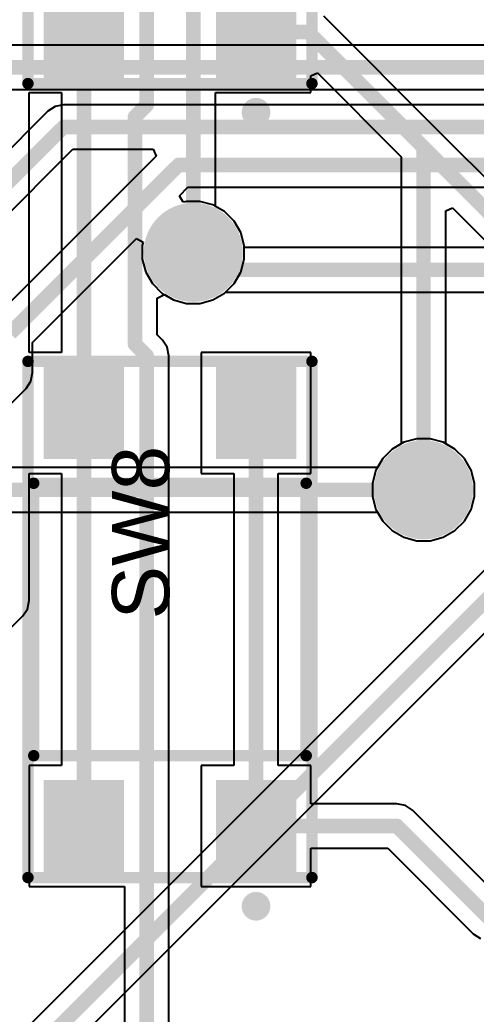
# Model space of a CAD drawing. Header units: inches. Extents: x -8.09 to -2.28, y -0.1 to 6.11.
# Drawn here: x -7.158 to -6.845, y 1.564 to 2.247 of the extents above; entities that cross this region are included whole.
import ezdxf

# ---------------------------------------------------------------- set-up
doc = ezdxf.new("R2010")
doc.units = ezdxf.units.IN
doc.header["$MEASUREMENT"] = 0
for name, color, linetype in [('BottomLayer', 5, 'Continuous'), ('BottomSolder', 6, 'Continuous'), ('InternalPlane1', 76, 'Continuous'), ('InternalPlane2', 16, 'Continuous'), ('Mechanical5', 56, 'Continuous'), ('TopLayer', 1, 'Continuous'), ('TopOverlay', 2, 'Continuous'), ('TopPaste', 8, 'Continuous'), ('TopSolder', 216, 'Continuous'), ('ViaHoleLayer', 16, 'Continuous')]:
    doc.layers.add(name, color=color, linetype=linetype)
doc.styles.add('Arial', font='', dxfattribs={"height": 0.2})
doc.styles.get('Arial').set_extended_font_data('Arial')

# ---------------------------------------------------------------- blocks, each defined once
blk = doc.blocks.new('FP_TL3305AF260QG_MFG_22')
at = {"layer": 'TopLayer'}
for points in [[(-0.17323, 0.08662), (-0.11024, 0.08662), (-0.11024, 0.0315), (-0.17323, 0.0315)], [(0.11024, 0.08662), (0.17323, 0.08662), (0.17323, 0.0315), (0.11024, 0.0315)], [(-0.17323, -0.0315), (-0.11024, -0.0315), (-0.11024, -0.08662), (-0.17323, -0.08662)], [(0.11024, -0.0315), (0.17323, -0.0315), (0.17323, -0.08662), (0.11024, -0.08662)]]:
    blk.add_hatch(color=1, dxfattribs=at).paths.add_polyline_path(points)
at = {"layer": 'TopPaste'}
for points in [[(-0.17323, 0.08662), (-0.11024, 0.08662), (-0.11024, 0.0315), (-0.17323, 0.0315)], [(0.11024, 0.08662), (0.17323, 0.08662), (0.17323, 0.0315), (0.11024, 0.0315)], [(-0.17323, -0.0315), (-0.11024, -0.0315), (-0.11024, -0.08662), (-0.17323, -0.08662)], [(0.11024, -0.0315), (0.17323, -0.0315), (0.17323, -0.08662), (0.11024, -0.08662)]]:
    blk.add_hatch(color=8, dxfattribs=at).paths.add_polyline_path(points)
at = {"layer": 'TopSolder'}
for points in [[(-0.17323, 0.08662), (-0.11024, 0.08662), (-0.11024, 0.0315), (-0.17323, 0.0315)], [(0.11024, 0.08662), (0.17323, 0.08662), (0.17323, 0.0315), (0.11024, 0.0315)], [(-0.17323, -0.0315), (-0.11024, -0.0315), (-0.11024, -0.08662), (-0.17323, -0.08662)], [(0.11024, -0.0315), (0.17323, -0.0315), (0.17323, -0.08662), (0.11024, -0.08662)]]:
    blk.add_hatch(color=216, dxfattribs=at).paths.add_polyline_path(points)
at = {"layer": 'Mechanical5'}
for points in [[(-0.17717, 0.09744, 0.00787, 0.00787, 0), (-0.17717, -0.09744, 0.00787, 0.00787, 0)], [(-0.17717, 0.09744, 0.00787, 0.00787, 0), (0.17717, 0.09744, 0.00787, 0.00787, 0)], [(0.17717, 0.09744, 0.00787, 0.00787, 0), (0.17717, -0.09744, 0.00787, 0.00787, 0)], [(-0.17717, -0.09744, 0.00787, 0.00787, 0), (0.17717, -0.09744, 0.00787, 0.00787, 0)]]:
    blk.add_lwpolyline(points, format="xyseb", dxfattribs=at)
for points in [[(-0.17913, 0.09744, 0.00394, 0.00394, 1), (-0.1752, 0.09744, 0.00394, 0.00394, 1)], [(-0.17913, 0.09744, 0.00394, 0.00394, 1), (-0.1752, 0.09744, 0.00394, 0.00394, 1)], [(0.1752, 0.09744, 0.00394, 0.00394, 1), (0.17913, 0.09744, 0.00394, 0.00394, 1)], [(0.1752, 0.09744, 0.00394, 0.00394, 1), (0.17913, 0.09744, 0.00394, 0.00394, 1)], [(-0.17913, -0.09744, 0.00394, 0.00394, 1), (-0.1752, -0.09744, 0.00394, 0.00394, 1)], [(-0.17913, -0.09744, 0.00394, 0.00394, 1), (-0.1752, -0.09744, 0.00394, 0.00394, 1)], [(0.1752, -0.09744, 0.00394, 0.00394, 1), (0.17913, -0.09744, 0.00394, 0.00394, 1)], [(0.1752, -0.09744, 0.00394, 0.00394, 1), (0.17913, -0.09744, 0.00394, 0.00394, 1)]]:
    blk.add_lwpolyline(points, format="xyseb", close=True, dxfattribs=at)
at = {"layer": 'TopOverlay'}
for points in [[(-0.0935, 0.0935, 0.00787, 0.00787, 0), (-0.0935, -0.0935, 0.00787, 0.00787, 0)], [(-0.0935, 0.0935, 0.00787, 0.00787, 0), (0.0935, 0.0935, 0.00787, 0.00787, 0)], [(0.0935, 0.0935, 0.00787, 0.00787, 0), (0.0935, -0.0935, 0.00787, 0.00787, 0)], [(-0.0935, -0.0935, 0.00787, 0.00787, 0), (0.0935, -0.0935, 0.00787, 0.00787, 0)]]:
    blk.add_lwpolyline(points, format="xyseb", dxfattribs=at)
for points in [[(-0.09547, 0.0935, 0.00394, 0.00394, 1), (-0.09154, 0.0935, 0.00394, 0.00394, 1)], [(-0.09547, 0.0935, 0.00394, 0.00394, 1), (-0.09154, 0.0935, 0.00394, 0.00394, 1)], [(0.09154, 0.0935, 0.00394, 0.00394, 1), (0.09547, 0.0935, 0.00394, 0.00394, 1)], [(0.09154, 0.0935, 0.00394, 0.00394, 1), (0.09547, 0.0935, 0.00394, 0.00394, 1)], [(-0.19193, -0.05906, 0.00984, 0.00984, 1), (-0.20177, -0.05906, 0.00984, 0.00984, 1)], [(-0.20423, -0.05906, 0.00492, 0.00492, 1), (-0.19931, -0.05906, 0.00492, 0.00492, 1)], [(-0.19439, -0.05906, 0.00492, 0.00492, 1), (-0.18947, -0.05906, 0.00492, 0.00492, 1)], [(-0.09547, -0.0935, 0.00394, 0.00394, 1), (-0.09154, -0.0935, 0.00394, 0.00394, 1)], [(-0.09547, -0.0935, 0.00394, 0.00394, 1), (-0.09154, -0.0935, 0.00394, 0.00394, 1)], [(0.09154, -0.0935, 0.00394, 0.00394, 1), (0.09547, -0.0935, 0.00394, 0.00394, 1)], [(0.09154, -0.0935, 0.00394, 0.00394, 1), (0.09547, -0.0935, 0.00394, 0.00394, 1)]]:
    blk.add_lwpolyline(points, format="xyseb", close=True, dxfattribs=at)
at = {"layer": 'Mechanical5', "style": 'Arial'}
blk.add_text('SW13', height=0.03937, dxfattribs=at).set_placement((0, 0.00044))
blk = doc.blocks.new('FP_TL3305AF260QG_MFG_27')
at = {"layer": 'TopLayer'}
for points in [[(-0.17323, 0.08662), (-0.11024, 0.08662), (-0.11024, 0.0315), (-0.17323, 0.0315)], [(0.11024, 0.08662), (0.17323, 0.08662), (0.17323, 0.0315), (0.11024, 0.0315)], [(-0.17323, -0.0315), (-0.11024, -0.0315), (-0.11024, -0.08662), (-0.17323, -0.08662)], [(0.11024, -0.0315), (0.17323, -0.0315), (0.17323, -0.08662), (0.11024, -0.08662)]]:
    blk.add_hatch(color=1, dxfattribs=at).paths.add_polyline_path(points)
at = {"layer": 'TopPaste'}
for points in [[(-0.17323, 0.08662), (-0.11024, 0.08662), (-0.11024, 0.0315), (-0.17323, 0.0315)], [(0.11024, 0.08662), (0.17323, 0.08662), (0.17323, 0.0315), (0.11024, 0.0315)], [(-0.17323, -0.0315), (-0.11024, -0.0315), (-0.11024, -0.08662), (-0.17323, -0.08662)], [(0.11024, -0.0315), (0.17323, -0.0315), (0.17323, -0.08662), (0.11024, -0.08662)]]:
    blk.add_hatch(color=8, dxfattribs=at).paths.add_polyline_path(points)
at = {"layer": 'TopSolder'}
for points in [[(-0.17323, 0.08662), (-0.11024, 0.08662), (-0.11024, 0.0315), (-0.17323, 0.0315)], [(0.11024, 0.08662), (0.17323, 0.08662), (0.17323, 0.0315), (0.11024, 0.0315)], [(-0.17323, -0.0315), (-0.11024, -0.0315), (-0.11024, -0.08662), (-0.17323, -0.08662)], [(0.11024, -0.0315), (0.17323, -0.0315), (0.17323, -0.08662), (0.11024, -0.08662)]]:
    blk.add_hatch(color=216, dxfattribs=at).paths.add_polyline_path(points)
at = {"layer": 'Mechanical5'}
for points in [[(-0.17717, 0.09744, 0.00787, 0.00787, 0), (-0.17717, -0.09744, 0.00787, 0.00787, 0)], [(-0.17717, 0.09744, 0.00787, 0.00787, 0), (0.17717, 0.09744, 0.00787, 0.00787, 0)], [(0.17717, 0.09744, 0.00787, 0.00787, 0), (0.17717, -0.09744, 0.00787, 0.00787, 0)], [(-0.17717, -0.09744, 0.00787, 0.00787, 0), (0.17717, -0.09744, 0.00787, 0.00787, 0)]]:
    blk.add_lwpolyline(points, format="xyseb", dxfattribs=at)
for points in [[(-0.17913, 0.09744, 0.00394, 0.00394, 1), (-0.1752, 0.09744, 0.00394, 0.00394, 1)], [(-0.17913, 0.09744, 0.00394, 0.00394, 1), (-0.1752, 0.09744, 0.00394, 0.00394, 1)], [(0.1752, 0.09744, 0.00394, 0.00394, 1), (0.17913, 0.09744, 0.00394, 0.00394, 1)], [(0.1752, 0.09744, 0.00394, 0.00394, 1), (0.17913, 0.09744, 0.00394, 0.00394, 1)], [(-0.17913, -0.09744, 0.00394, 0.00394, 1), (-0.1752, -0.09744, 0.00394, 0.00394, 1)], [(-0.17913, -0.09744, 0.00394, 0.00394, 1), (-0.1752, -0.09744, 0.00394, 0.00394, 1)], [(0.1752, -0.09744, 0.00394, 0.00394, 1), (0.17913, -0.09744, 0.00394, 0.00394, 1)], [(0.1752, -0.09744, 0.00394, 0.00394, 1), (0.17913, -0.09744, 0.00394, 0.00394, 1)]]:
    blk.add_lwpolyline(points, format="xyseb", close=True, dxfattribs=at)
at = {"layer": 'TopOverlay'}
for points in [[(-0.0935, 0.0935, 0.00787, 0.00787, 0), (-0.0935, -0.0935, 0.00787, 0.00787, 0)], [(-0.0935, 0.0935, 0.00787, 0.00787, 0), (0.0935, 0.0935, 0.00787, 0.00787, 0)], [(0.0935, 0.0935, 0.00787, 0.00787, 0), (0.0935, -0.0935, 0.00787, 0.00787, 0)], [(-0.0935, -0.0935, 0.00787, 0.00787, 0), (0.0935, -0.0935, 0.00787, 0.00787, 0)]]:
    blk.add_lwpolyline(points, format="xyseb", dxfattribs=at)
for points in [[(-0.09547, 0.0935, 0.00394, 0.00394, 1), (-0.09154, 0.0935, 0.00394, 0.00394, 1)], [(-0.09547, 0.0935, 0.00394, 0.00394, 1), (-0.09154, 0.0935, 0.00394, 0.00394, 1)], [(0.09154, 0.0935, 0.00394, 0.00394, 1), (0.09547, 0.0935, 0.00394, 0.00394, 1)], [(0.09154, 0.0935, 0.00394, 0.00394, 1), (0.09547, 0.0935, 0.00394, 0.00394, 1)], [(-0.19193, -0.05906, 0.00984, 0.00984, 1), (-0.20177, -0.05906, 0.00984, 0.00984, 1)], [(-0.20423, -0.05906, 0.00492, 0.00492, 1), (-0.19931, -0.05906, 0.00492, 0.00492, 1)], [(-0.19439, -0.05906, 0.00492, 0.00492, 1), (-0.18947, -0.05906, 0.00492, 0.00492, 1)], [(-0.09547, -0.0935, 0.00394, 0.00394, 1), (-0.09154, -0.0935, 0.00394, 0.00394, 1)], [(-0.09547, -0.0935, 0.00394, 0.00394, 1), (-0.09154, -0.0935, 0.00394, 0.00394, 1)], [(0.09154, -0.0935, 0.00394, 0.00394, 1), (0.09547, -0.0935, 0.00394, 0.00394, 1)], [(0.09154, -0.0935, 0.00394, 0.00394, 1), (0.09547, -0.0935, 0.00394, 0.00394, 1)]]:
    blk.add_lwpolyline(points, format="xyseb", close=True, dxfattribs=at)
at = {"layer": 'Mechanical5', "style": 'Arial'}
blk.add_text('SW8', height=0.03937, dxfattribs=at).set_placement((0, 0.00044))

msp = doc.modelspace()

# ---------------------------------------------------------------- hatches: boundary and pattern name
at = {"layer": 'BottomLayer'}
h = msp.add_hatch(color=5, dxfattribs=at)
edge = h.paths.add_edge_path()
edge.add_arc((-7.039, 2.087), 0.025, 0, 360)
h = msp.add_hatch(color=5, dxfattribs=at)
edge = h.paths.add_edge_path()
edge.add_arc((-6.881, 1.924), 0.025, 0, 360)
at = {"layer": 'BottomSolder'}
h = msp.add_hatch(color=6, dxfattribs=at)
edge = h.paths.add_edge_path()
edge.add_arc((-7.039, 2.087), 0.029, 0, 360)
h = msp.add_hatch(color=6, dxfattribs=at)
edge = h.paths.add_edge_path()
edge.add_arc((-6.881, 1.924), 0.029, 0, 360)
at = {"layer": 'InternalPlane1'}
h = msp.add_hatch(color=76, dxfattribs=at)
edge = h.paths.add_edge_path()
edge.add_arc((-7.039, 2.087), 0.034, 0, 360)
h = msp.add_hatch(color=76, dxfattribs=at)
edge = h.paths.add_edge_path()
edge.add_arc((-6.881, 1.924), 0.034, 0, 360)
at = {"layer": 'InternalPlane2'}
h = msp.add_hatch(color=16, dxfattribs=at)
edge = h.paths.add_edge_path()
edge.add_arc((-7.039, 2.087), 0.034, 0, 360)
h = msp.add_hatch(color=16, dxfattribs=at)
edge = h.paths.add_edge_path()
edge.add_arc((-6.881, 1.924), 0.034, 0, 360)
at = {"layer": 'TopLayer'}
h = msp.add_hatch(color=1, dxfattribs=at)
edge = h.paths.add_edge_path()
edge.add_arc((-7.039, 2.087), 0.025, 0, 360)
h = msp.add_hatch(color=1, dxfattribs=at)
edge = h.paths.add_edge_path()
edge.add_arc((-6.881, 1.924), 0.025, 0, 360)
at = {"layer": 'TopSolder'}
h = msp.add_hatch(color=216, dxfattribs=at)
edge = h.paths.add_edge_path()
edge.add_arc((-7.039, 2.087), 0.029, 0, 360)
h = msp.add_hatch(color=216, dxfattribs=at)
edge = h.paths.add_edge_path()
edge.add_arc((-6.881, 1.924), 0.029, 0, 360)
at = {"layer": 'ViaHoleLayer'}
h = msp.add_hatch(color=16, dxfattribs=at)
edge = h.paths.add_edge_path()
edge.add_arc((-7.039, 2.087), 0.014, 0, 360)
h = msp.add_hatch(color=16, dxfattribs=at)
edge = h.paths.add_edge_path()
edge.add_arc((-6.881, 1.924), 0.014, 0, 360)

# ---------------------------------------------------------------- linework, layer by layer
at = {"layer": 'BottomLayer'}
for p, q in [((-5.85958, 2.22929), (-7.17854, 2.22929)), ((-7.18367, 2.19871), (-5.85958, 2.19871)), ((-7.13383, 2.18716), (-7.13879, 2.18384)), ((-7.12797, 2.18832), (-7.13383, 2.18716)), ((-5.85814, 2.18832), (-7.12797, 2.18832)), ((-7.13879, 2.18384), (-7.28333, 2.03929)), ((-7.23579, 2.04358), (-7.12164, 2.15773)), ((-7.12164, 2.15773), (-7.06643, 2.15773)), ((-7.06643, 2.15773), (-7.06452, 2.15311)), ((-7.06452, 2.15311), (-7.1754, 2.04223)), ((-7.04851, 2.12586), (-7.04267, 2.13171)), ((-7.04267, 2.13171), (-5.57689, 2.13171)), ((-7.04592, 2.12138), (-7.04851, 2.12586)), ((-7.04361, 2.122), (-7.04592, 2.12138)), ((-7.03439, 2.122), (-7.04361, 2.122)), ((-7.02549, 2.11961), (-7.03439, 2.122)), ((-7.01751, 2.11501), (-7.02549, 2.11961)), ((-7.01099, 2.10849), (-7.01751, 2.11501)), ((-7.00639, 2.10051), (-7.01099, 2.10849)), ((-7.14929, 2.02508), (-7.07786, 2.09651)), ((-7.07786, 2.09651), (-7.07338, 2.09392)), ((-7.004, 2.09161), (-7.00639, 2.10051)), ((-7.07338, 2.09392), (-7.074, 2.09161)), ((-7.074, 2.09161), (-7.074, 2.08239)), ((-7.004, 2.09029), (-7.004, 2.09161)), ((-5.56773, 2.09029), (-7.004, 2.09029)), ((-7.074, 2.08239), (-7.07161, 2.07349)), ((-7.07161, 2.07349), (-7.06701, 2.06551)), ((-7.06701, 2.06551), (-7.06049, 2.05899)), ((-7.06049, 2.05899), (-7.05251, 2.05439)), ((-7.05251, 2.05439), (-7.04361, 2.052)), ((-7.03439, 2.052), (-7.02549, 2.05439)), ((-7.02549, 2.05439), (-7.01751, 2.05899)), ((-7.01751, 2.05899), (-7.0168, 2.05971)), ((-7.0168, 2.05971), (-5.55528, 2.05971)), ((-7.04361, 2.052), (-7.03439, 2.052)), ((-7.14929, 2.00442), (-7.14929, 2.02508)), ((-7.15045, 1.99857), (-7.14929, 2.00442)), ((-7.19419, 1.95319), (-7.15377, 1.9936)), ((-7.15377, 1.9936), (-7.15045, 1.99857)), ((-6.72927, 1.97881), (-7.72081, 0.98727)), ((-6.88561, 1.959), (-6.89451, 1.95661)), ((-6.87639, 1.959), (-6.88561, 1.959)), ((-6.86749, 1.95661), (-6.87639, 1.959)), ((-7.13483, 1.53), (-6.71212, 1.95271)), ((-6.90249, 1.95201), (-6.90901, 1.94549)), ((-6.89451, 1.95661), (-6.90249, 1.95201)), ((-6.85951, 1.95201), (-6.86749, 1.95661)), ((-6.85299, 1.94549), (-6.85951, 1.95201)), ((-6.90901, 1.94549), (-6.91258, 1.93929)), ((-6.84839, 1.93751), (-6.85299, 1.94549)), ((-6.91258, 1.93929), (-7.2606, 1.93929)), ((-6.846, 1.92861), (-6.84839, 1.93751)), ((-6.846, 1.91939), (-6.846, 1.92861)), ((-6.84839, 1.91049), (-6.846, 1.91939)), ((-7.311, 1.90871), (-6.91258, 1.90871)), ((-6.91258, 1.90871), (-6.90901, 1.90251)), ((-6.85299, 1.90251), (-6.84839, 1.91049)), ((-6.90901, 1.90251), (-6.90249, 1.89599)), ((-6.85951, 1.89599), (-6.85299, 1.90251)), ((-6.90249, 1.89599), (-6.89451, 1.89139)), ((-6.89451, 1.89139), (-6.88561, 1.889)), ((-6.87639, 1.889), (-6.86749, 1.89139)), ((-6.86749, 1.89139), (-6.85951, 1.89599)), ((-6.88561, 1.889), (-6.87639, 1.889))]:
    msp.add_line(p, q, dxfattribs=at)
for points in [[(-7.19, 2.214, 0.01, 0.01, 0), (-5.828, 2.214, 0.01, 0.01, 0)], [(-7.277, 2.024, 0.01, 0.01, 0), (-7.12797, 2.17303, 0.01, 0.01, 0)], [(-7.12797, 2.17303, 0.01, 0.01, 0), (-5.58197, 2.17303, 0.01, 0.01, 0)], [(-7.16458, 2.03142, 0.01, 0.01, 0), (-7.049, 2.147, 0.01, 0.01, 0)], [(-7.049, 2.147, 0.01, 0.01, 0), (-5.562, 2.147, 0.01, 0.01, 0)], [(-7.039, 2.087, 0.01, 0.01, 0), (-7.027, 2.075, 0.01, 0.01, 0)], [(-7.027, 2.075, 0.01, 0.01, 0), (-5.149, 2.075, 0.01, 0.01, 0)], [(-7.71, 0.97646, 0.01, 0.01, 0), (-6.71846, 1.968, 0.01, 0.01, 0)], [(-7.311, 1.924, 0.01, 0.01, 0), (-6.881, 1.924, 0.01, 0.01, 0)]]:
    msp.add_lwpolyline(points, format="xyseb", dxfattribs=at)
for points in [[(-7.13047, 2.17303, 0.005, 0.005, 1), (-7.12547, 2.17303, 0.005, 0.005, 1)], [(-7.13047, 2.17303, 0.005, 0.005, 1), (-7.12547, 2.17303, 0.005, 0.005, 1)], [(-7.0515, 2.147, 0.005, 0.005, 1), (-7.0465, 2.147, 0.005, 0.005, 1)], [(-7.0515, 2.147, 0.005, 0.005, 1), (-7.0465, 2.147, 0.005, 0.005, 1)], [(-7.0415, 2.087, 0.005, 0.005, 1), (-7.0365, 2.087, 0.005, 0.005, 1)], [(-7.0295, 2.075, 0.005, 0.005, 1), (-7.0245, 2.075, 0.005, 0.005, 1)], [(-7.0295, 2.075, 0.005, 0.005, 1), (-7.0245, 2.075, 0.005, 0.005, 1)], [(-6.8835, 1.924, 0.005, 0.005, 1), (-6.8785, 1.924, 0.005, 0.005, 1)]]:
    msp.add_lwpolyline(points, format="xyseb", close=True, dxfattribs=at)
at = {"layer": 'TopLayer'}
for p, q in [((-6.87019, 2.16981), (-6.94945, 2.24908)), ((-6.95838, 2.20822), (-6.95377, 2.21014)), ((-6.95838, 2.19677), (-6.95838, 2.20822)), ((-6.95377, 2.21014), (-6.89629, 2.15267)), ((-7.15171, 2.19181), (-7.15161, 2.19677)), ((-7.15171, 2.02319), (-7.15171, 2.19181)), ((-7.15161, 2.19677), (-7.12935, 2.19677)), ((-7.12935, 2.19677), (-7.12935, 2.01823)), ((-7.02371, 2.11858), (-7.02371, 2.19677)), ((-7.02371, 2.19677), (-6.95838, 2.19677)), ((-6.79019, 2.08981), (-6.87019, 2.16981)), ((-6.89629, 2.15267), (-6.89629, 1.95558)), ((-7.01751, 2.11501), (-7.02371, 2.11858)), ((-6.86571, 2.11554), (-6.86109, 2.11746)), ((-6.86109, 2.11746), (-6.81629, 2.07267)), ((-7.01099, 2.10849), (-7.01751, 2.11501)), ((-6.86571, 1.95558), (-6.86571, 2.11554)), ((-7.00639, 2.10051), (-7.01099, 2.10849)), ((-7.004, 2.09161), (-7.00639, 2.10051)), ((-7.004, 2.08239), (-7.004, 2.09161)), ((-7.00639, 2.07349), (-7.004, 2.08239)), ((-7.01099, 2.06551), (-7.00639, 2.07349)), ((-7.01751, 2.05899), (-7.01099, 2.06551)), ((-7.06371, 2.0556), (-7.05871, 2.05796)), ((-7.06371, 2.03033), (-7.06371, 2.0556)), ((-7.05871, 2.05796), (-7.05251, 2.05439)), ((-7.05251, 2.05439), (-7.04361, 2.052)), ((-7.03439, 2.052), (-7.02549, 2.05439)), ((-7.02549, 2.05439), (-7.01751, 2.05899)), ((-7.04361, 2.052), (-7.03439, 2.052)), ((-7.06019, 2.02681), (-7.06371, 2.03033)), ((-7.15161, 2.01823), (-7.15171, 2.02319)), ((-7.05687, 2.02185), (-7.06019, 2.02681)), ((-7.05571, 2.016), (-7.05687, 2.02185)), ((-7.12935, 2.01823), (-7.15161, 2.01823)), ((-7.05571, 1.488), (-7.05571, 2.016)), ((-6.95838, 2.01823), (-7.0335, 2.01823)), ((-7.0335, 2.01823), (-7.0335, 1.93524)), ((-6.95838, 1.93524), (-6.95838, 2.01823)), ((-6.90249, 1.95201), (-6.90901, 1.94549)), ((-6.89629, 1.95558), (-6.90249, 1.95201)), ((-6.85951, 1.95201), (-6.86571, 1.95558)), ((-6.85299, 1.94549), (-6.85951, 1.95201)), ((-6.90901, 1.94549), (-6.91361, 1.93751)), ((-6.84839, 1.93751), (-6.85299, 1.94549)), ((-7.15171, 1.93027), (-7.15161, 1.93524)), ((-7.15161, 1.93524), (-7.12935, 1.93524)), ((-7.12935, 1.93524), (-7.12935, 1.73476)), ((-7.0335, 1.93524), (-7.01124, 1.93524)), ((-7.01124, 1.93524), (-7.01124, 1.73476)), ((-6.98065, 1.73476), (-6.98065, 1.93524)), ((-6.98065, 1.93524), (-6.95838, 1.93524)), ((-6.91361, 1.93751), (-6.916, 1.92861)), ((-6.846, 1.92861), (-6.84839, 1.93751)), ((-7.15171, 1.848), (-7.15171, 1.93027)), ((-6.916, 1.92861), (-6.916, 1.91939)), ((-6.846, 1.91939), (-6.846, 1.92861)), ((-6.916, 1.91939), (-6.91361, 1.91049)), ((-6.84839, 1.91049), (-6.846, 1.91939)), ((-6.91361, 1.91049), (-6.90901, 1.90251)), ((-6.85299, 1.90251), (-6.84839, 1.91049)), ((-6.90901, 1.90251), (-6.90249, 1.89599)), ((-6.85951, 1.89599), (-6.85299, 1.90251)), ((-6.90249, 1.89599), (-6.89451, 1.89139)), ((-6.89451, 1.89139), (-6.88561, 1.889)), ((-6.87639, 1.889), (-6.86749, 1.89139)), ((-6.86749, 1.89139), (-6.85951, 1.89599)), ((-6.88561, 1.889), (-6.87639, 1.889)), ((-7.15287, 1.84215), (-7.15171, 1.848)), ((-7.28084, 1.71253), (-7.15619, 1.83719)), ((-7.15619, 1.83719), (-7.15287, 1.84215)), ((-7.12935, 1.73476), (-7.15161, 1.73476)), ((-7.15161, 1.73476), (-7.15161, 1.65177)), ((-7.01124, 1.73476), (-7.0335, 1.73476)), ((-7.0335, 1.73476), (-7.0335, 1.65177)), ((-6.95838, 1.73476), (-6.98065, 1.73476)), ((-6.95838, 1.70856), (-6.95838, 1.73476)), ((-6.89927, 1.70856), (-6.95838, 1.70856)), ((-6.89342, 1.7074), (-6.89927, 1.70856)), ((-6.88845, 1.70408), (-6.89342, 1.7074)), ((-6.82971, 1.64533), (-6.88845, 1.70408)), ((-6.95838, 1.65177), (-6.95838, 1.67797)), ((-6.95838, 1.67797), (-6.9056, 1.67797)), ((-6.9056, 1.67797), (-6.84685, 1.61923)), ((-7.15161, 1.65177), (-7.08629, 1.65177)), ((-7.08629, 1.65177), (-7.08629, 1.49433)), ((-7.0335, 1.65177), (-6.95838, 1.65177)), ((-6.84685, 1.61923), (-6.84189, 1.61591))]:
    msp.add_line(p, q, dxfattribs=at)
for points in [[(-7.039, 2.087, 0.01, 0.01, 0), (-7.039, 3.043, 0.01, 0.01, 0)], [(-6.99594, 2.23827, 0.01, 0.01, 0), (-6.99594, 2.52173, 0.01, 0.01, 0)], [(-7.071, 2.188, 0.01, 0.01, 0), (-7.071, 2.367, 0.01, 0.01, 0)], [(-7.11406, 2.23827, 0.01, 0.01, 0), (-7.11406, 2.3435, 0.01, 0.01, 0)], [(-7.11406, 1.97673, 0.01, 0.01, 0), (-7.11406, 2.23827, 0.01, 0.01, 0)], [(-6.99594, 2.23827, 0.01, 0.01, 0), (-6.96027, 2.23827, 0.01, 0.01, 0)], [(-6.96027, 2.23827, 0.01, 0.01, 0), (-6.881, 2.159, 0.01, 0.01, 0)], [(-7.079, 2.18, 0.01, 0.01, 0), (-7.071, 2.188, 0.01, 0.01, 0)], [(-7.079, 2.024, 0.01, 0.01, 0), (-7.079, 2.18, 0.01, 0.01, 0)], [(-6.881, 2.159, 0.01, 0.01, 0), (-6.801, 2.079, 0.01, 0.01, 0)], [(-6.881, 1.924, 0.01, 0.01, 0), (-6.881, 2.159, 0.01, 0.01, 0)], [(-7.079, 2.024, 0.01, 0.01, 0), (-7.071, 2.016, 0.01, 0.01, 0)], [(-7.071, 1.488, 0.01, 0.01, 0), (-7.071, 2.016, 0.01, 0.01, 0)], [(-7.11406, 1.69327, 0.01, 0.01, 0), (-7.11406, 1.97673, 0.01, 0.01, 0)], [(-6.99594, 1.69327, 0.01, 0.01, 0), (-6.99594, 1.97673, 0.01, 0.01, 0)], [(-6.99594, 1.69327, 0.01, 0.01, 0), (-6.89927, 1.69327, 0.01, 0.01, 0)], [(-6.89927, 1.69327, 0.01, 0.01, 0), (-6.83604, 1.63004, 0.01, 0.01, 0)]]:
    msp.add_lwpolyline(points, format="xyseb", dxfattribs=at)
for points in [[(-7.11656, 2.23827, 0.005, 0.005, 1), (-7.11156, 2.23827, 0.005, 0.005, 1)], [(-7.11656, 2.23827, 0.005, 0.005, 1), (-7.11156, 2.23827, 0.005, 0.005, 1)], [(-6.99844, 2.23827, 0.005, 0.005, 1), (-6.99344, 2.23827, 0.005, 0.005, 1)], [(-6.99844, 2.23827, 0.005, 0.005, 1), (-6.99344, 2.23827, 0.005, 0.005, 1)], [(-6.96277, 2.23827, 0.005, 0.005, 1), (-6.95777, 2.23827, 0.005, 0.005, 1)], [(-6.96277, 2.23827, 0.005, 0.005, 1), (-6.95777, 2.23827, 0.005, 0.005, 1)], [(-7.0735, 2.188, 0.005, 0.005, 1), (-7.0685, 2.188, 0.005, 0.005, 1)], [(-7.0735, 2.188, 0.005, 0.005, 1), (-7.0685, 2.188, 0.005, 0.005, 1)], [(-7.0815, 2.18, 0.005, 0.005, 1), (-7.0765, 2.18, 0.005, 0.005, 1)], [(-7.0815, 2.18, 0.005, 0.005, 1), (-7.0765, 2.18, 0.005, 0.005, 1)], [(-6.8835, 2.159, 0.005, 0.005, 1), (-6.8785, 2.159, 0.005, 0.005, 1)], [(-6.8835, 2.159, 0.005, 0.005, 1), (-6.8785, 2.159, 0.005, 0.005, 1)], [(-6.8835, 2.159, 0.005, 0.005, 1), (-6.8785, 2.159, 0.005, 0.005, 1)], [(-7.0415, 2.087, 0.005, 0.005, 1), (-7.0365, 2.087, 0.005, 0.005, 1)], [(-7.0815, 2.024, 0.005, 0.005, 1), (-7.0765, 2.024, 0.005, 0.005, 1)], [(-7.0815, 2.024, 0.005, 0.005, 1), (-7.0765, 2.024, 0.005, 0.005, 1)], [(-7.0735, 2.016, 0.005, 0.005, 1), (-7.0685, 2.016, 0.005, 0.005, 1)], [(-7.0735, 2.016, 0.005, 0.005, 1), (-7.0685, 2.016, 0.005, 0.005, 1)], [(-7.11656, 1.97673, 0.005, 0.005, 1), (-7.11156, 1.97673, 0.005, 0.005, 1)], [(-7.11656, 1.97673, 0.005, 0.005, 1), (-7.11156, 1.97673, 0.005, 0.005, 1)], [(-6.99844, 1.97673, 0.005, 0.005, 1), (-6.99344, 1.97673, 0.005, 0.005, 1)], [(-6.8835, 1.924, 0.005, 0.005, 1), (-6.8785, 1.924, 0.005, 0.005, 1)], [(-7.11656, 1.69327, 0.005, 0.005, 1), (-7.11156, 1.69327, 0.005, 0.005, 1)], [(-6.99844, 1.69327, 0.005, 0.005, 1), (-6.99344, 1.69327, 0.005, 0.005, 1)], [(-6.99844, 1.69327, 0.005, 0.005, 1), (-6.99344, 1.69327, 0.005, 0.005, 1)], [(-6.90177, 1.69327, 0.005, 0.005, 1), (-6.89677, 1.69327, 0.005, 0.005, 1)], [(-6.90177, 1.69327, 0.005, 0.005, 1), (-6.89677, 1.69327, 0.005, 0.005, 1)]]:
    msp.add_lwpolyline(points, format="xyseb", close=True, dxfattribs=at)

# ---------------------------------------------------------------- block references
at = {"rotation": 90}
for name, p in [('FP_TL3305AF260QG_MFG_22', (-7.055, 2.38)), ('FP_TL3305AF260QG_MFG_27', (-7.055, 1.835))]:
    msp.add_blockref(name, p, dxfattribs=at)

doc.saveas('drawing.dxf')
